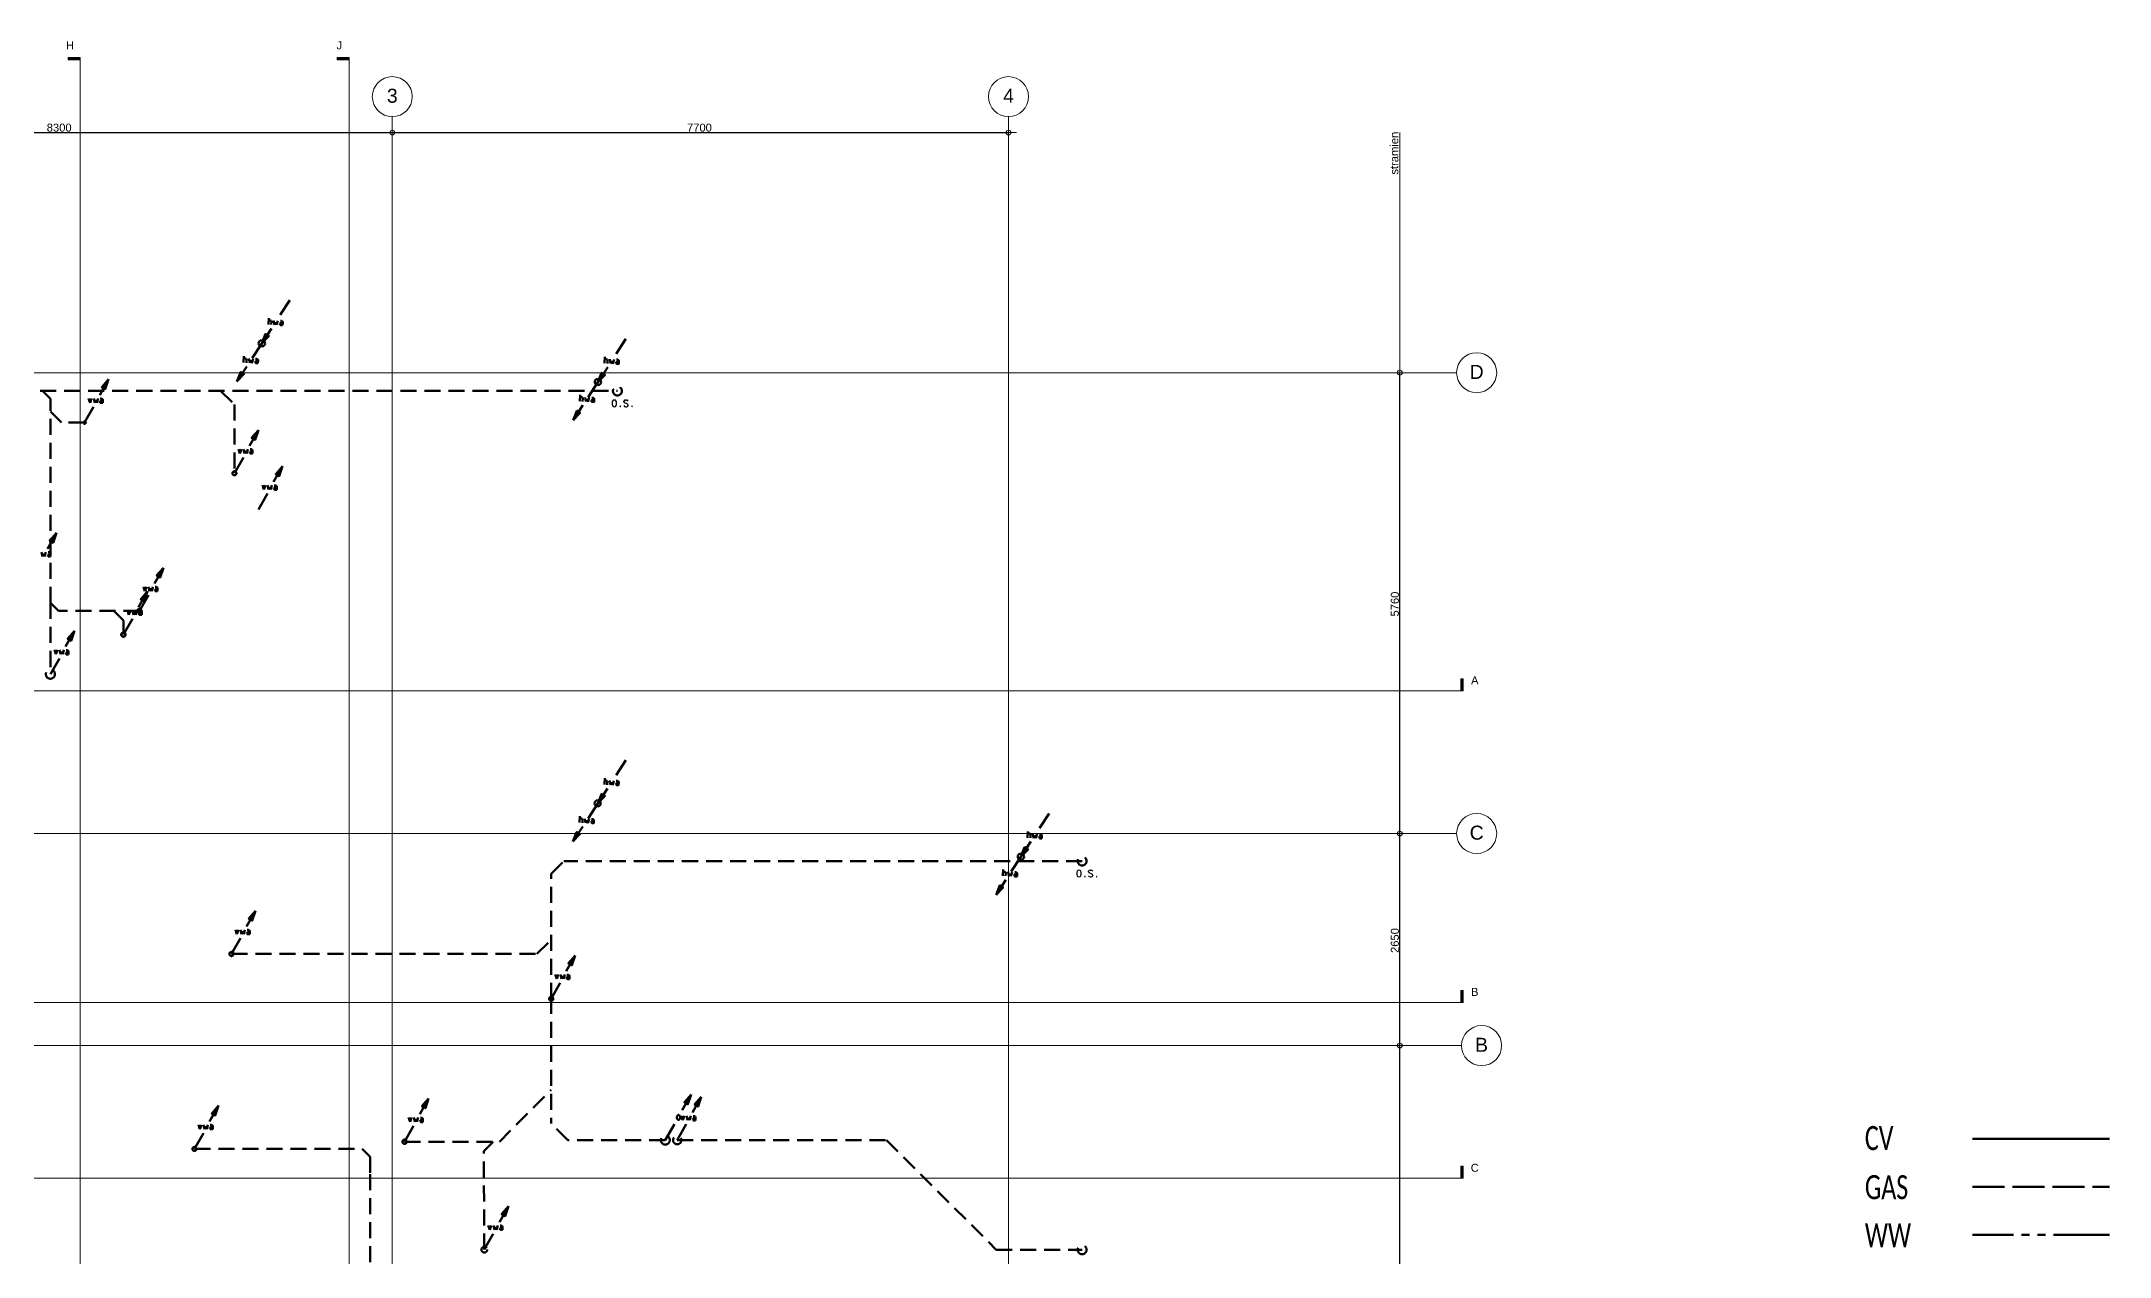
# Model space of a CAD drawing. Header units: metres. Extents: x -4.5 to 35.1, y -3.6 to 25.4.
# Drawn here: x 9.22 to 35.06, y 10.21 to 25.4 of the extents above; entities that cross this region are included whole.
import ezdxf

# ---------------------------------------------------------------- set-up
doc = ezdxf.new("R2010")
doc.units = ezdxf.units.M
doc.header["$PDMODE"] = 65
for name, pattern in [('GETRENNT2_S6', [1.2, 0.7, -0.1, 0.1, -0.1, 0.1, -0.1]), ('STRICHLINIE2_S3', [0.5, 0.4, -0.1]), ('VERDECKT2_S2', [0.27, 0.2, -0.07])]:
    doc.linetypes.add(name, pattern=pattern)
for name, color, linetype, lineweight in [('Algemeen', 7, 'Continuous', 25), ('New_A Stramien', 7, 'Continuous', 13), ('Standard', 7, 'Continuous', 25)]:
    doc.layers.add(name, color=color, linetype=linetype, lineweight=lineweight)
doc.styles.add('ARIAL', font='ARIAL.TTF')
doc.styles.add('Calibri', font='Calibri')
doc.dimstyles.new('_DIMSTYLE_3', dxfattribs={"dimtxt": 0.1, "dimasz": 0.2, "dimexe": 0, "dimexo": 0, "dimgap": 0.05, "dimtad": 2, "dimdec": 0, "dimlfac": 1000, "dimrnd": 1, "dimdsep": 46, "dimtxsty": 'ARIAL', "dimblk1": 'ALL_ML_KREIS', "dimblk2": 'ALL_ML_KREIS', "dimsah": 1, "dimcen": 0, "dimclrd": 9, "dimclre": 9, "dimclrt": 9, "dimadec": 0, "dimazin": 0, "dimtfac": 1, "dimtdec": 0, "dimtix": 1, "dimtmove": 2, "dimatfit": 3, "dimfxl": 0, "dimtzin": 0, "dimlwd": 0, "dimlwe": 13, "dimarcsym": 0})

# ---------------------------------------------------------------- blocks, each defined once
blk = doc.blocks.new('COMPLEXOBJECT_0')
at = {"layer": 'Standard', "color": 252, "linetype": 'Continuous', "lineweight": 13, "insert": (27.15, 21.27), "char_height": 0.175, "width": 0.26487, "attachment_point": 5, "style": 'ARIAL'}
blk.add_mtext('\\W0.99;D', dxfattribs=at)
blk = doc.blocks.new('ALL_ML_KREIS')
at = {"color": 0, "linetype": 'ByBlock', "lineweight": -2}
for p, q in [((-1, 0), (0.5, 0)), ((0, -0.5), (0, 0.5))]:
    blk.add_line(p, q, dxfattribs=at)
blk.add_circle((0, 0), 0.15, dxfattribs=at)
blk = doc.blocks.new('*D6')
at = {"layer": 'DEFPOINTS', "color": 252, "linetype": 'Continuous', "lineweight": 13}
for p in [(5.3, 24.26), (5.3, 24.26), (13.6, 24.26)]:
    blk.add_point(p, dxfattribs=at)
at = {"layer": 'Standard', "color": 9, "linetype": 'Continuous', "lineweight": -2}
for p, q in [((5.3, 24.26), (5.3, 24.26)), ((13.6, 24.26), (13.6, 24.26))]:
    blk.add_line(p, q, dxfattribs=at)
at = {"layer": 'Standard', "color": 252, "linetype": 'Continuous', "lineweight": -2}
blk.add_line((5.3, 24.26), (13.6, 24.26), dxfattribs=at)
at = {"layer": 'Standard', "color": 9, "linetype": 'Continuous', "lineweight": 13, "xscale": 0.2, "yscale": 0.2, "zscale": 0.2, "rotation": 180}
blk.add_blockref('ALL_ML_KREIS', (5.3, 24.26), dxfattribs=at)
at = {"layer": 'Standard', "color": 9, "linetype": 'Continuous', "lineweight": 13, "xscale": 0.2, "yscale": 0.2, "zscale": 0.2}
blk.add_blockref('ALL_ML_KREIS', (13.6, 24.26), dxfattribs=at)
at = {"layer": 'Standard', "color": 9, "linetype": 'Continuous', "lineweight": 13, "insert": (9.438, 24.322), "char_height": 0.1, "width": 0.4, "attachment_point": 5, "style": 'ARIAL'}
blk.add_mtext('\\A1;{8300}', dxfattribs=at)
blk = doc.blocks.new('*D7')
at = {"layer": 'DEFPOINTS', "color": 252, "linetype": 'Continuous', "lineweight": 13}
for p in [(13.6, 24.26), (13.6, 24.26), (21.3, 24.26)]:
    blk.add_point(p, dxfattribs=at)
at = {"layer": 'Standard', "color": 9, "linetype": 'Continuous', "lineweight": -2}
for p, q in [((13.6, 24.26), (13.6, 24.26)), ((21.3, 24.26), (21.3, 24.26))]:
    blk.add_line(p, q, dxfattribs=at)
at = {"layer": 'Standard', "color": 252, "linetype": 'Continuous', "lineweight": -2}
blk.add_line((13.6, 24.26), (21.3, 24.26), dxfattribs=at)
at = {"layer": 'Standard', "color": 9, "linetype": 'Continuous', "lineweight": 13, "xscale": 0.2, "yscale": 0.2, "zscale": 0.2, "rotation": 180}
blk.add_blockref('ALL_ML_KREIS', (13.6, 24.26), dxfattribs=at)
at = {"layer": 'Standard', "color": 9, "linetype": 'Continuous', "lineweight": 13, "xscale": 0.2, "yscale": 0.2, "zscale": 0.2}
blk.add_blockref('ALL_ML_KREIS', (21.3, 24.26), dxfattribs=at)
at = {"layer": 'Standard', "color": 9, "linetype": 'Continuous', "lineweight": 13, "insert": (17.438, 24.322), "char_height": 0.1, "width": 0.4, "attachment_point": 5, "style": 'ARIAL'}
blk.add_mtext('\\A1;{7700}', dxfattribs=at)
blk = doc.blocks.new('*D9')
at = {"layer": 'DEFPOINTS', "color": 252, "linetype": 'Continuous', "lineweight": 13}
for p in [(26.19, 21.26), (26.19, 15.5), (26.19, 15.5)]:
    blk.add_point(p, dxfattribs=at)
at = {"layer": 'Standard', "color": 9, "linetype": 'Continuous', "lineweight": -2}
for p, q in [((26.19, 21.26), (26.19, 21.26)), ((26.19, 15.5), (26.19, 15.5))]:
    blk.add_line(p, q, dxfattribs=at)
at = {"layer": 'Standard', "color": 252, "linetype": 'Continuous', "lineweight": -2}
blk.add_line((26.19, 15.5), (26.19, 21.26), dxfattribs=at)
at = {"layer": 'Standard', "color": 9, "linetype": 'Continuous', "lineweight": 13, "xscale": 0.2, "yscale": 0.2, "zscale": 0.2}
for p, rotation in [((26.19, 21.26), 90), ((26.19, 15.5), -90.00000000000001)]:
    blk.add_blockref('ALL_ML_KREIS', p, dxfattribs=dict(at, rotation=rotation))
at = {"layer": 'Standard', "color": 9, "linetype": 'Continuous', "lineweight": 13, "insert": (26.128, 18.368), "char_height": 0.1, "width": 0.4, "attachment_point": 5, "rotation": 90, "style": 'ARIAL'}
blk.add_mtext('\\A1;{5760}', dxfattribs=at)
blk = doc.blocks.new('NSY101')
at = {"color": 0, "linetype": 'ByBlock', "lineweight": -2}
blk.add_circle((0, 0), 0.05, dxfattribs=at)
blk = doc.blocks.new('*D19')
at = {"layer": 'DEFPOINTS', "color": 252, "linetype": 'Continuous', "lineweight": 13}
for p in [(26.19, 12.85), (26.19, 1), (26.19, 1)]:
    blk.add_point(p, dxfattribs=at)
at = {"layer": 'Standard', "color": 9, "linetype": 'Continuous', "lineweight": -2}
for p, q in [((26.19, 12.85), (26.19, 12.85)), ((26.19, 1), (26.19, 1))]:
    blk.add_line(p, q, dxfattribs=at)
at = {"layer": 'Standard', "color": 252, "linetype": 'Continuous', "lineweight": -2}
blk.add_line((26.19, 1), (26.19, 12.85), dxfattribs=at)
at = {"layer": 'Standard', "color": 9, "linetype": 'Continuous', "lineweight": 13, "xscale": 0.2, "yscale": 0.2, "zscale": 0.2}
for p, rotation in [((26.19, 12.85), 90), ((26.19, 1), -90.00000000000001)]:
    blk.add_blockref('ALL_ML_KREIS', p, dxfattribs=dict(at, rotation=rotation))
at = {"layer": 'Standard', "color": 9, "linetype": 'Continuous', "lineweight": 13, "insert": (26.128, 6.909), "char_height": 0.1, "width": 0.5, "attachment_point": 5, "rotation": 90, "style": 'ARIAL'}
blk.add_mtext('\\A1;{11850}', dxfattribs=at)
blk = doc.blocks.new('*D20')
at = {"layer": 'DEFPOINTS', "color": 252, "linetype": 'Continuous', "lineweight": 13}
for p in [(26.19, 15.5), (26.19, 12.85), (26.19, 12.85)]:
    blk.add_point(p, dxfattribs=at)
at = {"layer": 'Standard', "color": 9, "linetype": 'Continuous', "lineweight": -2}
for p, q in [((26.19, 15.5), (26.19, 15.5)), ((26.19, 12.85), (26.19, 12.85))]:
    blk.add_line(p, q, dxfattribs=at)
at = {"layer": 'Standard', "color": 252, "linetype": 'Continuous', "lineweight": -2}
blk.add_line((26.19, 12.85), (26.19, 15.5), dxfattribs=at)
at = {"layer": 'Standard', "color": 9, "linetype": 'Continuous', "lineweight": 13, "xscale": 0.2, "yscale": 0.2, "zscale": 0.2}
for p, rotation in [((26.19, 15.5), 90), ((26.19, 12.85), -90.00000000000001)]:
    blk.add_blockref('ALL_ML_KREIS', p, dxfattribs=dict(at, rotation=rotation))
at = {"layer": 'Standard', "color": 9, "linetype": 'Continuous', "lineweight": 13, "insert": (26.128, 14.163), "char_height": 0.1, "width": 0.4, "attachment_point": 5, "rotation": 90, "style": 'ARIAL'}
blk.add_mtext('\\A1;{2650}', dxfattribs=at)
blk = doc.blocks.new('*D21')
at = {"layer": 'DEFPOINTS', "color": 252, "linetype": 'Continuous', "lineweight": 13}
for p in [(26.19, 21.26), (26.19, 15.5), (26.19, 15.5)]:
    blk.add_point(p, dxfattribs=at)
at = {"layer": 'Standard', "color": 9, "linetype": 'Continuous', "lineweight": -2}
for p, q in [((26.19, 21.26), (26.19, 21.26)), ((26.19, 15.5), (26.19, 15.5))]:
    blk.add_line(p, q, dxfattribs=at)
at = {"layer": 'Standard', "color": 252, "linetype": 'Continuous', "lineweight": -2}
blk.add_line((26.19, 15.5), (26.19, 21.26), dxfattribs=at)
at = {"layer": 'Standard', "color": 9, "linetype": 'Continuous', "lineweight": 13, "xscale": 0.2, "yscale": 0.2, "zscale": 0.2}
for p, rotation in [((26.19, 21.26), 90), ((26.19, 15.5), -90.00000000000001)]:
    blk.add_blockref('ALL_ML_KREIS', p, dxfattribs=dict(at, rotation=rotation))
at = {"layer": 'Standard', "color": 9, "linetype": 'Continuous', "lineweight": 13, "insert": (26.128, 18.368), "char_height": 0.1, "width": 0.4, "attachment_point": 5, "rotation": 90, "style": 'ARIAL'}
blk.add_mtext('\\A1;{5760}', dxfattribs=at)
blk = doc.blocks.new('COMPLEXOBJECT_3')
at = {"layer": 'Standard', "color": 252, "linetype": 'Continuous', "lineweight": 13, "char_height": 0.175, "width": 0.22374, "attachment_point": 5, "style": 'ARIAL'}
for insert in [(13.6, 24.72), (13.6, -3.04)]:
    blk.add_mtext('\\W0.99;3', dxfattribs=dict(at, insert=insert))
blk = doc.blocks.new('COMPLEXOBJECT_4')
at = {"layer": 'Standard', "color": 252, "linetype": 'Continuous', "lineweight": 13, "char_height": 0.175, "width": 0.22374, "attachment_point": 5, "style": 'ARIAL'}
for insert in [(21.3, 24.72), (21.3, -3.04)]:
    blk.add_mtext('\\W0.99;4', dxfattribs=dict(at, insert=insert))
blk = doc.blocks.new('COMPLEXOBJECT_5')
at = {"layer": 'Standard', "color": 252, "linetype": 'Continuous', "lineweight": 13, "insert": (27.15, 15.51), "char_height": 0.175, "width": 0.26487, "attachment_point": 5, "style": 'ARIAL'}
blk.add_mtext('\\W0.99;C', dxfattribs=at)
blk = doc.blocks.new('COMPLEXOBJECT_6')
at = {"layer": 'Standard', "color": 252, "linetype": 'Continuous', "lineweight": 13, "insert": (27.211, 12.86), "char_height": 0.175, "width": 0.24966, "attachment_point": 5, "style": 'ARIAL'}
blk.add_mtext('\\W0.99;B', dxfattribs=at)

msp = doc.modelspace()

# ---------------------------------------------------------------- hatches: boundary and pattern name
at = {"layer": 'Standard', "linetype": 'Continuous', "lineweight": 13}
for points in [[(9.6986, 25.1991), (9.5486, 25.1991), (9.5486, 25.1691), (9.6986, 25.1691)], [(13.0633, 25.1991), (12.9133, 25.1991), (12.9133, 25.1691), (13.0633, 25.1691)], [(26.9817, 17.284), (26.9817, 17.434), (26.9517, 17.434), (26.9517, 17.284)], [(26.9817, 17.284), (26.9817, 17.434), (26.9517, 17.434), (26.9517, 17.284)], [(26.9817, 13.3895), (26.9817, 13.5395), (26.9517, 13.5395), (26.9517, 13.3895)], [(26.9817, 11.1917), (26.9817, 11.3417), (26.9517, 11.3417), (26.9517, 11.1917)]]:
    msp.add_hatch(color=0, dxfattribs=at).paths.add_polyline_path(points)

# ---------------------------------------------------------------- linework, layer by layer
at = {"layer": 'New_A Stramien', "color": 252, "linetype": 'Continuous', "lineweight": 13}
for p, q in [((13.6, 23.46), (13.6, 24.46)), ((21.3, 23.4554), (21.3, 24.46)), ((13.6, -1.8), (13.6, 23.46)), ((13.6, -1.8), (13.6, 23.46)), ((21.3, -1.7955), (21.3, 23.4554)), ((21.3, -1.7955), (21.3, 23.4554)), ((-2.89, 21.26), (25.9, 21.26)), ((-2.89, 21.26), (25.9, 21.26)), ((-2.89, 21.26), (25.9, 21.26)), ((25.9, 21.26), (26.9, 21.26)), ((25.9, 21.26), (26.9, 21.26)), ((-2.89, 15.5), (25.9, 15.5)), ((-2.89, 15.5), (25.9, 15.5)), ((25.9, 15.5), (26.9, 15.5)), ((-2.8287, 12.85), (25.9613, 12.85)), ((-2.8287, 12.85), (25.9613, 12.85)), ((25.9613, 12.85), (26.9613, 12.85))]:
    msp.add_line(p, q, dxfattribs=at)
for centre, start, end in [((13.6, 24.71), 90, 270), ((13.6, 24.71), 270, 90), ((21.3, 24.71), 90, 270), ((21.3, 24.71), 270, 90), ((27.15, 21.26), 0, 180), ((27.15, 21.26), 0, 180), ((27.15, 21.26), 180, 0), ((27.15, 21.26), 180, 0), ((27.15, 15.5), 0, 180), ((27.15, 15.5), 180, 0), ((27.2113, 12.85), 0, 180), ((27.2113, 12.85), 180, 0)]:
    msp.add_arc(centre, 0.25, start, end, dxfattribs=at)
at = {"layer": 'Standard', "color": 252, "linetype": 'Continuous', "lineweight": 13}
for p, q in [((9.5486, 25.1991), (9.6986, 25.1991)), ((9.5486, 25.1691), (9.5486, 25.1991)), ((9.6986, 25.1691), (9.5486, 25.1691)), ((9.6986, 25.1991), (9.6986, 25.1691)), ((9.6986, 25.1991), (9.6986, 24.6891)), ((12.9133, 25.1991), (13.0633, 25.1991)), ((12.9133, 25.1691), (12.9133, 25.1991)), ((13.0633, 25.1691), (12.9133, 25.1691)), ((13.0633, 25.1991), (13.0633, 25.1691)), ((13.0633, 25.1991), (13.0633, 24.6891)), ((9.6986, -3.2638), (9.6986, 25.0491)), ((9.6986, -3.2638), (9.6986, 25.0491)), ((13.0633, -3.2638), (13.0633, 25.0491)), ((13.0633, -3.2638), (13.0633, 25.0491)), ((26.19, 21.26), (26.19, 24.26)), ((26.19, 21.26), (26.19, 24.26)), ((26.9517, 17.434), (26.9817, 17.434)), ((26.9517, 17.284), (26.9517, 17.434)), ((26.9517, 17.434), (26.9817, 17.434)), ((26.9517, 17.284), (26.9517, 17.434)), ((26.9817, 17.434), (26.9817, 17.284)), ((26.9817, 17.434), (26.9817, 17.284)), ((-4.1221, 17.284), (26.8317, 17.284)), ((-4.1221, 17.284), (26.8317, 17.284)), ((-4.1221, 17.284), (26.8317, 17.284)), ((26.9817, 17.284), (26.4717, 17.284)), ((26.9817, 17.284), (26.4717, 17.284)), ((26.9817, 17.284), (26.9517, 17.284)), ((26.9817, 17.284), (26.9517, 17.284)), ((26.9517, 13.5395), (26.9817, 13.5395)), ((26.9517, 13.3895), (26.9517, 13.5395)), ((26.9817, 13.5395), (26.9817, 13.3895)), ((-4.1221, 13.3895), (26.8317, 13.3895)), ((-4.1221, 13.3895), (26.8317, 13.3895)), ((26.9817, 13.3895), (26.4717, 13.3895)), ((26.9817, 13.3895), (26.9517, 13.3895)), ((-4.1221, 11.1917), (26.8317, 11.1917)), ((-4.1221, 11.1917), (26.8317, 11.1917)), ((26.9817, 11.1917), (26.4717, 11.1917)), ((26.9517, 11.3417), (26.9817, 11.3417)), ((26.9517, 11.1917), (26.9517, 11.3417)), ((26.9817, 11.1917), (26.9517, 11.1917)), ((26.9817, 11.3417), (26.9817, 11.1917))]:
    msp.add_line(p, q, dxfattribs=at)
at = {"layer": 'Standard', "color": 4, "linetype": 'Continuous', "lineweight": 50}
for p, q in [((12.1995, 21.981), (12.3199, 22.1667)), ((11.9689, 21.6259), (12.0913, 21.8136)), ((12.0525, 21.8626), (12.0566, 21.9422)), ((12.0546, 21.9156), (12.075, 21.9136)), ((12.0852, 21.9095), (12.075, 21.9136)), ((12.0893, 21.8973), (12.0852, 21.9095)), ((12.0893, 21.8973), (12.0872, 21.8606)), ((12.1178, 21.9116), (12.128, 21.8585)), ((12.128, 21.8585), (12.1423, 21.8932)), ((12.1423, 21.8932), (12.1546, 21.8565)), ((12.1546, 21.8565), (12.1709, 21.9095)), ((12.1995, 21.8769), (12.1954, 21.8687)), ((12.1954, 21.8687), (12.1995, 21.8585)), ((12.2097, 21.881), (12.1995, 21.8769)), ((12.1995, 21.8585), (12.2076, 21.8544)), ((12.2015, 21.9075), (12.2178, 21.9075)), ((12.2301, 21.8524), (12.2076, 21.8544)), ((12.2097, 21.881), (12.2321, 21.8789)), ((12.228, 21.9014), (12.2178, 21.9075)), ((12.2321, 21.8912), (12.228, 21.9014)), ((12.2321, 21.8912), (12.2301, 21.8524)), ((11.7429, 21.387), (11.747, 21.4666)), ((11.8484, 21.4401), (11.9689, 21.6259)), ((11.9321, 21.6422), (11.9301, 21.6259)), ((11.9301, 21.6259), (11.9321, 21.6116)), ((11.9403, 21.6544), (11.9321, 21.6422)), ((11.9321, 21.6116), (11.9403, 21.5993)), ((11.9545, 21.6626), (11.9403, 21.6544)), ((11.9403, 21.5993), (11.9545, 21.5912)), ((11.9689, 21.6667), (11.9545, 21.6626)), ((11.9545, 21.5912), (11.9689, 21.5871)), ((11.9852, 21.6626), (11.9689, 21.6667)), ((11.9689, 21.5871), (11.9852, 21.5912)), ((11.9974, 21.6544), (11.9852, 21.6626)), ((11.9852, 21.5912), (11.9974, 21.5993)), ((12.0056, 21.6422), (11.9974, 21.6544)), ((11.9974, 21.5993), (12.0056, 21.6116)), ((12.0097, 21.6259), (12.0056, 21.6422)), ((12.0056, 21.6116), (12.0097, 21.6259)), ((16.2528, 21.3782), (16.2568, 21.4578)), ((16.3997, 21.4966), (16.5201, 21.6823)), ((11.6593, 21.1503), (11.7817, 21.338)), ((11.745, 21.4401), (11.7654, 21.438)), ((11.7756, 21.4339), (11.7654, 21.438)), ((11.7797, 21.4217), (11.7756, 21.4339)), ((11.7797, 21.4217), (11.7776, 21.385)), ((11.8082, 21.436), (11.8185, 21.3829)), ((11.8185, 21.3829), (11.8327, 21.4176)), ((11.8327, 21.4176), (11.845, 21.3809)), ((11.845, 21.3809), (11.8613, 21.4339)), ((11.8899, 21.4013), (11.8858, 21.3931)), ((11.8858, 21.3931), (11.8899, 21.3829)), ((11.9001, 21.4054), (11.8899, 21.4013)), ((11.8899, 21.3829), (11.898, 21.3789)), ((11.8919, 21.4319), (11.9082, 21.4319)), ((11.9205, 21.3768), (11.898, 21.3789)), ((11.9001, 21.4054), (11.9225, 21.4034)), ((11.9185, 21.4258), (11.9082, 21.4319)), ((11.9225, 21.4156), (11.9185, 21.4258)), ((11.9225, 21.4156), (11.9205, 21.3768)), ((16.1691, 21.1414), (16.2915, 21.3292)), ((16.2548, 21.4312), (16.2752, 21.4292)), ((16.2854, 21.4251), (16.2752, 21.4292)), ((16.2895, 21.4129), (16.2854, 21.4251)), ((16.2895, 21.4129), (16.2874, 21.3762)), ((16.3181, 21.4272), (16.3283, 21.3741)), ((16.3283, 21.3741), (16.3426, 21.4088)), ((16.3426, 21.4088), (16.3548, 21.3721)), ((16.3548, 21.3721), (16.3711, 21.4251)), ((16.3997, 21.3925), (16.3956, 21.3843)), ((16.3956, 21.3843), (16.3997, 21.3741)), ((16.4099, 21.3966), (16.3997, 21.3925)), ((16.3997, 21.3741), (16.4079, 21.37)), ((16.4017, 21.4231), (16.4181, 21.4231)), ((16.4303, 21.368), (16.4079, 21.37)), ((16.4099, 21.3966), (16.4324, 21.3945)), ((16.4283, 21.417), (16.4181, 21.4231)), ((16.4324, 21.4068), (16.4283, 21.417)), ((16.4324, 21.4068), (16.4303, 21.368)), ((15.9432, 20.9026), (15.9472, 20.9822)), ((15.9452, 20.9557), (15.9656, 20.9536)), ((15.9758, 20.9495), (15.9656, 20.9536)), ((15.9799, 20.9373), (15.9758, 20.9495)), ((15.9799, 20.9373), (15.9779, 20.9006)), ((16.0085, 20.9516), (16.0187, 20.8985)), ((16.0452, 20.8965), (16.0615, 20.9495)), ((16.0487, 20.9557), (16.1691, 21.1414)), ((16.0922, 20.9475), (16.1085, 20.9475)), ((16.1187, 20.9414), (16.1085, 20.9475)), ((16.1228, 20.9312), (16.1187, 20.9414)), ((16.1323, 21.1578), (16.1303, 21.1414)), ((16.1303, 21.1414), (16.1323, 21.1272)), ((16.1405, 21.17), (16.1323, 21.1578)), ((16.1323, 21.1272), (16.1405, 21.1149)), ((16.1548, 21.1782), (16.1405, 21.17)), ((16.1405, 21.1149), (16.1548, 21.1068)), ((16.1691, 21.1823), (16.1548, 21.1782)), ((16.1548, 21.1068), (16.1691, 21.1027)), ((16.1854, 21.1782), (16.1691, 21.1823)), ((16.1691, 21.1027), (16.1854, 21.1068)), ((16.1976, 21.17), (16.1854, 21.1782)), ((16.1854, 21.1068), (16.1976, 21.1149)), ((16.2058, 21.1578), (16.1976, 21.17)), ((16.1976, 21.1149), (16.2058, 21.1272)), ((16.2099, 21.1414), (16.2058, 21.1578)), ((16.2058, 21.1272), (16.2099, 21.1414)), ((15.8595, 20.6659), (15.9819, 20.8536)), ((16.0187, 20.8985), (16.033, 20.9332)), ((16.033, 20.9332), (16.0452, 20.8965)), ((16.0901, 20.9169), (16.086, 20.9087)), ((16.086, 20.9087), (16.0901, 20.8985)), ((16.1003, 20.921), (16.0901, 20.9169)), ((16.0901, 20.8985), (16.0983, 20.8945)), ((16.1207, 20.8924), (16.0983, 20.8945)), ((16.1003, 20.921), (16.1228, 20.9189)), ((16.1228, 20.9312), (16.1207, 20.8924)), ((16.3973, 16.2308), (16.5177, 16.4166)), ((16.1667, 15.8757), (16.2892, 16.0635)), ((16.2504, 16.1125), (16.2545, 16.1921)), ((16.2524, 16.1655), (16.2728, 16.1635)), ((16.2831, 16.1594), (16.2728, 16.1635)), ((16.2871, 16.1472), (16.2831, 16.1594)), ((16.2871, 16.1472), (16.2851, 16.1104)), ((16.3157, 16.1615), (16.3259, 16.1084)), ((16.3259, 16.1084), (16.3402, 16.1431)), ((16.3402, 16.1431), (16.3524, 16.1063)), ((16.3524, 16.1063), (16.3688, 16.1594)), ((16.3973, 16.1268), (16.3932, 16.1186)), ((16.3932, 16.1186), (16.3973, 16.1084)), ((16.4075, 16.1308), (16.3973, 16.1268)), ((16.3973, 16.1084), (16.4055, 16.1043)), ((16.3994, 16.1574), (16.4157, 16.1574)), ((16.4279, 16.1023), (16.4055, 16.1043)), ((16.4075, 16.1308), (16.43, 16.1288)), ((16.4259, 16.1513), (16.4157, 16.1574)), ((16.43, 16.1411), (16.4259, 16.1513)), ((16.43, 16.1411), (16.4279, 16.1023)), ((16.0463, 15.69), (16.1667, 15.8757)), ((16.13, 15.8921), (16.1279, 15.8757)), ((16.1279, 15.8757), (16.13, 15.8614)), ((16.1381, 15.9043), (16.13, 15.8921)), ((16.13, 15.8614), (16.1381, 15.8492)), ((16.1524, 15.9125), (16.1381, 15.9043)), ((16.1381, 15.8492), (16.1524, 15.841)), ((16.1667, 15.9166), (16.1524, 15.9125)), ((16.1524, 15.841), (16.1667, 15.837)), ((16.183, 15.9125), (16.1667, 15.9166)), ((16.1667, 15.837), (16.183, 15.841)), ((16.1953, 15.9043), (16.183, 15.9125)), ((16.183, 15.841), (16.1953, 15.8492)), ((16.2035, 15.8921), (16.1953, 15.9043)), ((16.1953, 15.8492), (16.2035, 15.8614)), ((16.2075, 15.8757), (16.2035, 15.8921)), ((16.2035, 15.8614), (16.2075, 15.8757)), ((15.8571, 15.4001), (15.9796, 15.5879)), ((15.9408, 15.6369), (15.9449, 15.7165)), ((15.9428, 15.69), (15.9633, 15.6879)), ((15.9734, 15.6838), (15.9633, 15.6879)), ((15.9775, 15.6716), (15.9734, 15.6838)), ((15.9775, 15.6716), (15.9755, 15.6348)), ((16.0061, 15.6859), (16.0163, 15.6328)), ((16.0163, 15.6328), (16.0306, 15.6675)), ((16.0306, 15.6675), (16.0428, 15.6308)), ((16.0428, 15.6308), (16.0592, 15.6838)), ((16.0877, 15.6512), (16.0836, 15.643)), ((16.0836, 15.643), (16.0877, 15.6328)), ((16.0979, 15.6552), (16.0877, 15.6512)), ((16.0877, 15.6328), (16.0959, 15.6287)), ((16.0898, 15.6818), (16.1061, 15.6818)), ((16.1183, 15.6267), (16.0959, 15.6287)), ((16.0979, 15.6552), (16.1204, 15.6532)), ((16.1163, 15.6757), (16.1061, 15.6818)), ((16.1204, 15.6655), (16.1163, 15.6757)), ((16.1204, 15.6655), (16.1183, 15.6267)), ((21.5388, 15.4477), (21.5428, 15.5273)), ((21.6857, 15.5661), (21.8061, 15.7518)), ((21.4551, 15.2518), (21.4408, 15.2477)), ((21.4551, 15.2109), (21.5775, 15.3987)), ((21.4714, 15.2477), (21.4551, 15.2518)), ((21.5408, 15.5007), (21.5612, 15.4987)), ((21.5714, 15.4946), (21.5612, 15.4987)), ((21.5755, 15.4824), (21.5714, 15.4946)), ((21.5755, 15.4824), (21.5734, 15.4457)), ((21.6041, 15.4967), (21.6143, 15.4436)), ((21.6143, 15.4436), (21.6286, 15.4783)), ((21.6286, 15.4783), (21.6408, 15.4416)), ((21.6408, 15.4416), (21.6571, 15.4946)), ((21.6857, 15.462), (21.6816, 15.4538)), ((21.6816, 15.4538), (21.6857, 15.4436)), ((21.6959, 15.4661), (21.6857, 15.462)), ((21.6857, 15.4436), (21.6939, 15.4395)), ((21.6877, 15.4926), (21.7041, 15.4926)), ((21.7163, 15.4375), (21.6939, 15.4395)), ((21.6959, 15.4661), (21.7184, 15.464)), ((21.7143, 15.4865), (21.7041, 15.4926)), ((21.7184, 15.4763), (21.7143, 15.4865)), ((21.7184, 15.4763), (21.7163, 15.4375)), ((21.2292, 14.9721), (21.2332, 15.0517)), ((21.2312, 15.0252), (21.2516, 15.0231)), ((21.2618, 15.019), (21.2516, 15.0231)), ((21.2659, 15.0068), (21.2618, 15.019)), ((21.2659, 15.0068), (21.2639, 14.9701)), ((21.2945, 15.0211), (21.3047, 14.968)), ((21.3047, 14.968), (21.319, 15.0027)), ((21.319, 15.0027), (21.3312, 14.966)), ((21.3312, 14.966), (21.3475, 15.019)), ((21.3347, 15.0252), (21.4551, 15.2109)), ((21.3863, 14.9905), (21.3761, 14.9864)), ((21.3782, 15.017), (21.3945, 15.017)), ((21.3863, 14.9905), (21.4088, 14.9884)), ((21.4047, 15.0109), (21.3945, 15.017)), ((21.4088, 15.0007), (21.4047, 15.0109)), ((21.4088, 15.0007), (21.4067, 14.9619)), ((21.4183, 15.2273), (21.4163, 15.2109)), ((21.4163, 15.2109), (21.4183, 15.1967)), ((21.4265, 15.2395), (21.4183, 15.2273)), ((21.4183, 15.1967), (21.4265, 15.1844)), ((21.4408, 15.2477), (21.4265, 15.2395)), ((21.4265, 15.1844), (21.4408, 15.1763)), ((21.4408, 15.1763), (21.4551, 15.1722)), ((21.4551, 15.1722), (21.4714, 15.1763)), ((21.4836, 15.2395), (21.4714, 15.2477)), ((21.4714, 15.1763), (21.4836, 15.1844)), ((21.4918, 15.2273), (21.4836, 15.2395)), ((21.4836, 15.1844), (21.4918, 15.1967)), ((21.4959, 15.2109), (21.4918, 15.2273)), ((21.4918, 15.1967), (21.4959, 15.2109)), ((21.1455, 14.7354), (21.2679, 14.9231)), ((21.3761, 14.9864), (21.372, 14.9782)), ((21.372, 14.9782), (21.3761, 14.968)), ((21.3761, 14.968), (21.3843, 14.964)), ((21.4067, 14.9619), (21.3843, 14.964))]:
    msp.add_line(p, q, dxfattribs=at)
at = {"layer": 'Standard', "color": 32, "linetype": 'VERDECKT2_S2', "lineweight": 50}
for p, q in [((-0.6981, 21.0318), (16.4136, 21.0318)), ((9.3279, 20.9318), (9.2278, 21.0318)), ((11.4545, 21.0318), (11.6273, 20.8625)), ((9.3279, 18.3816), (9.3279, 20.9318)), ((9.468, 20.636), (9.3279, 20.7761)), ((11.6273, 20.8625), (11.6273, 20.0021)), ((9.755, 20.636), (9.468, 20.636)), ((9.3279, 18.3816), (9.3279, 17.4919)), ((9.4279, 18.2817), (9.3279, 18.3816)), ((10.4403, 18.2817), (9.4279, 18.2817)), ((10.2405, 18.161), (10.1224, 18.2817)), ((10.2405, 17.986), (10.2405, 18.161)), ((10.4403, 18.2817), (10.4674, 18.2817)), ((15.5859, 14.9978), (15.7445, 15.1564)), ((15.5859, 13.4358), (15.5859, 14.9978)), ((22.2202, 15.1564), (15.7445, 15.1564)), ((11.5904, 13.9948), (15.4064, 13.9948)), ((11.6165, 13.9948), (11.5904, 13.9948)), ((15.4064, 13.9948), (15.5859, 14.1744)), ((15.5859, 13.448), (15.5859, 11.876)), ((15.612, 13.4358), (15.5859, 13.4358)), ((14.9378, 11.6488), (15.5859, 12.297)), ((13.7538, 11.6488), (14.9378, 11.6488)), ((14.8622, 11.6488), (14.7439, 11.5305)), ((15.7932, 11.6687), (15.5859, 11.876)), ((17.0112, 11.6687), (15.7932, 11.6687)), ((17.1612, 11.6687), (19.7763, 11.6687)), ((19.7763, 11.6687), (21.1472, 10.2978)), ((11.1278, 11.5583), (13.2238, 11.5583)), ((13.2238, 11.5583), (13.3238, 11.4583)), ((13.3238, 11.4583), (13.3238, 11.2416)), ((14.75, 10.3), (14.7439, 11.5305)), ((13.3238, 11.2416), (13.3238, 6.4579)), ((21.1472, 10.2978), (22.2202, 10.2978))]:
    msp.add_line(p, q, dxfattribs=at)
at = {"layer": 'Standard', "color": 32, "linetype": 'Continuous', "lineweight": 50}
for p, q in [((9.8048, 20.9388), (9.8235, 20.8846)), ((9.8235, 20.8846), (9.8423, 20.9388)), ((9.8693, 20.9388), (9.8818, 20.8846)), ((9.909, 20.8846), (9.9235, 20.9388)), ((10.0555, 21.1774), (9.9438, 20.981)), ((9.9519, 20.936), (9.9686, 20.936)), ((9.979, 20.9297), (9.9686, 20.936)), ((9.755, 20.636), (9.8675, 20.8339)), ((9.8818, 20.8846), (9.8965, 20.9201)), ((9.8965, 20.9201), (9.909, 20.8846)), ((9.9519, 20.9047), (9.9478, 20.8943)), ((9.9478, 20.8943), (9.9519, 20.8839)), ((9.9624, 20.9089), (9.9519, 20.9047)), ((9.9519, 20.8839), (9.9624, 20.8818)), ((9.9624, 20.9089), (9.9832, 20.9089)), ((9.9832, 20.8818), (9.9624, 20.8818)), ((9.9832, 20.9193), (9.979, 20.9297)), ((9.9832, 20.9193), (9.9832, 20.8818)), ((11.9278, 20.5434), (11.8161, 20.3471)), ((11.6273, 20.0021), (11.7398, 20.2)), ((11.677, 20.3049), (11.6958, 20.2507)), ((11.6958, 20.2507), (11.7146, 20.3049)), ((11.7416, 20.3049), (11.7541, 20.2507)), ((11.7541, 20.2507), (11.7687, 20.2861)), ((11.7687, 20.2861), (11.7812, 20.2507)), ((11.7812, 20.2507), (11.7958, 20.3049)), ((11.8242, 20.2708), (11.8201, 20.2604)), ((11.8201, 20.2604), (11.8242, 20.25)), ((11.8242, 20.302), (11.8409, 20.302)), ((11.8346, 20.275), (11.8242, 20.2708)), ((11.8242, 20.25), (11.8346, 20.2479)), ((11.8346, 20.275), (11.8555, 20.275)), ((11.8555, 20.2479), (11.8346, 20.2479)), ((11.8513, 20.2958), (11.8409, 20.302)), ((11.8555, 20.2854), (11.8513, 20.2958)), ((11.8555, 20.2854), (11.8555, 20.2479)), ((12.2285, 20.0916), (12.1168, 19.8953)), ((11.928, 19.5503), (12.0405, 19.7482)), ((11.9778, 19.8531), (11.9965, 19.7989)), ((11.9965, 19.7989), (12.0153, 19.8531)), ((12.0424, 19.8531), (12.0549, 19.7989)), ((12.0549, 19.7989), (12.0695, 19.8343)), ((12.0695, 19.8343), (12.082, 19.7989)), ((12.082, 19.7989), (12.0965, 19.8531)), ((12.125, 19.819), (12.1208, 19.8086)), ((12.1208, 19.8086), (12.125, 19.7982)), ((12.125, 19.8502), (12.1416, 19.8502)), ((12.1354, 19.8232), (12.125, 19.819)), ((12.125, 19.7982), (12.1354, 19.7961)), ((12.1354, 19.8232), (12.1562, 19.8232)), ((12.1562, 19.7961), (12.1354, 19.7961)), ((12.152, 19.844), (12.1416, 19.8502)), ((12.1562, 19.8336), (12.152, 19.844)), ((12.1562, 19.8336), (12.1562, 19.7961)), ((9.4024, 19.2569), (9.2907, 19.0605)), ((9.2162, 19.0183), (9.2287, 18.9641)), ((9.2287, 18.9641), (9.2433, 18.9996)), ((9.2433, 18.9996), (9.2558, 18.9641)), ((9.2558, 18.9641), (9.2704, 19.0183)), ((9.2988, 18.9842), (9.2946, 18.9738)), ((9.2946, 18.9738), (9.2988, 18.9634)), ((9.2988, 19.0155), (9.3155, 19.0155)), ((9.3092, 18.9884), (9.2988, 18.9842)), ((9.2988, 18.9634), (9.3092, 18.9613)), ((9.3092, 18.9884), (9.3301, 18.9884)), ((9.3301, 18.9613), (9.3092, 18.9613)), ((9.3259, 19.0092), (9.3155, 19.0155)), ((9.3301, 18.9988), (9.3259, 19.0092)), ((9.3301, 18.9988), (9.3301, 18.9613)), ((10.7408, 18.823), (10.6291, 18.6267)), ((10.541, 18.5274), (10.4294, 18.331)), ((10.4403, 18.2817), (10.5528, 18.4796)), ((10.49, 18.5845), (10.5088, 18.5303)), ((10.5088, 18.5303), (10.5275, 18.5845)), ((10.5546, 18.5845), (10.5671, 18.5303)), ((10.5671, 18.5303), (10.5817, 18.5657)), ((10.5817, 18.5657), (10.5942, 18.5303)), ((10.5942, 18.5303), (10.6088, 18.5845)), ((10.6372, 18.5504), (10.633, 18.54)), ((10.633, 18.54), (10.6372, 18.5296)), ((10.6372, 18.5816), (10.6539, 18.5816)), ((10.6476, 18.5546), (10.6372, 18.5504)), ((10.6372, 18.5296), (10.6476, 18.5275)), ((10.6476, 18.5546), (10.6685, 18.5546)), ((10.6685, 18.5275), (10.6476, 18.5275)), ((10.6643, 18.5754), (10.6539, 18.5816)), ((10.6685, 18.565), (10.6643, 18.5754)), ((10.6685, 18.565), (10.6685, 18.5275)), ((10.2405, 17.986), (10.3531, 18.1839)), ((10.2903, 18.2888), (10.309, 18.2346)), ((10.309, 18.2346), (10.3278, 18.2888)), ((10.3549, 18.2888), (10.3674, 18.2346)), ((10.3674, 18.2346), (10.382, 18.2701)), ((10.382, 18.2701), (10.3945, 18.2346)), ((10.3945, 18.2346), (10.409, 18.2888)), ((10.4375, 18.2547), (10.4333, 18.2443)), ((10.4333, 18.2443), (10.4375, 18.2339)), ((10.4375, 18.286), (10.4541, 18.286)), ((10.4479, 18.2589), (10.4375, 18.2547)), ((10.4375, 18.2339), (10.4479, 18.2318)), ((10.4479, 18.2589), (10.4687, 18.2589)), ((10.4687, 18.2318), (10.4479, 18.2318)), ((10.4646, 18.2797), (10.4541, 18.286)), ((10.4687, 18.2693), (10.4646, 18.2797)), ((10.4687, 18.2693), (10.4687, 18.2318)), ((9.6284, 18.0333), (9.5167, 17.8369)), ((9.3279, 17.4919), (9.4404, 17.6898)), ((9.3776, 17.7947), (9.3964, 17.7405)), ((9.3964, 17.7405), (9.4151, 17.7947)), ((9.4422, 17.7947), (9.4547, 17.7405)), ((9.4547, 17.7405), (9.4693, 17.7759)), ((9.4693, 17.7759), (9.4818, 17.7405)), ((9.4818, 17.7405), (9.4964, 17.7947)), ((9.5248, 17.7606), (9.5206, 17.7502)), ((9.5206, 17.7502), (9.5248, 17.7398)), ((9.5248, 17.7919), (9.5415, 17.7919)), ((9.5352, 17.7648), (9.5248, 17.7606)), ((9.5248, 17.7398), (9.5352, 17.7377)), ((9.5352, 17.7648), (9.5561, 17.7648)), ((9.5561, 17.7377), (9.5352, 17.7377)), ((9.5519, 17.7856), (9.5415, 17.7919)), ((9.5561, 17.7752), (9.5519, 17.7856)), ((9.5561, 17.7752), (9.5561, 17.7377)), ((11.8909, 14.5362), (11.7792, 14.3399)), ((11.6401, 14.2976), (11.6589, 14.2435)), ((11.6589, 14.2435), (11.6777, 14.2976)), ((11.7047, 14.2976), (11.7172, 14.2435)), ((11.7172, 14.2435), (11.7318, 14.2789)), ((11.7318, 14.2789), (11.7443, 14.2435)), ((11.7443, 14.2435), (11.7589, 14.2976)), ((11.7873, 14.2635), (11.7831, 14.2531)), ((11.7831, 14.2531), (11.7873, 14.2427)), ((11.7873, 14.2948), (11.804, 14.2948)), ((11.7977, 14.2677), (11.7873, 14.2635)), ((11.7873, 14.2427), (11.7977, 14.2406)), ((11.7977, 14.2677), (11.8186, 14.2677)), ((11.8186, 14.2406), (11.7977, 14.2406)), ((11.8144, 14.2885), (11.804, 14.2948)), ((11.8186, 14.2781), (11.8144, 14.2885)), ((11.8186, 14.2781), (11.8186, 14.2406)), ((11.5904, 13.9948), (11.7029, 14.1928)), ((15.8864, 13.9772), (15.7748, 13.7809)), ((15.6357, 13.7387), (15.6544, 13.6845)), ((15.6544, 13.6845), (15.6732, 13.7387)), ((15.7003, 13.7387), (15.7128, 13.6845)), ((15.7128, 13.6845), (15.7274, 13.7199)), ((15.7274, 13.7199), (15.7399, 13.6845)), ((15.7399, 13.6845), (15.7544, 13.7387)), ((15.7829, 13.7046), (15.7787, 13.6942)), ((15.7829, 13.7358), (15.7995, 13.7358)), ((15.7933, 13.7087), (15.7829, 13.7046)), ((15.7933, 13.7087), (15.8141, 13.7087)), ((15.81, 13.7296), (15.7995, 13.7358)), ((15.8141, 13.7192), (15.81, 13.7296)), ((15.8141, 13.7192), (15.8141, 13.6817)), ((15.5859, 13.4358), (15.6985, 13.6338)), ((15.7787, 13.6942), (15.7829, 13.6837)), ((15.7829, 13.6837), (15.7933, 13.6817)), ((15.8141, 13.6817), (15.7933, 13.6817)), ((14.0543, 12.1902), (13.9426, 11.9939)), ((17.3353, 12.2392), (17.2237, 12.0429)), ((17.4618, 12.2101), (17.3501, 12.0137)), ((11.4283, 12.0997), (11.3166, 11.9033)), ((13.8035, 11.9517), (13.8223, 11.8975)), ((13.8223, 11.8975), (13.841, 11.9517)), ((13.8681, 11.9517), (13.8806, 11.8975)), ((13.8806, 11.8975), (13.8952, 11.9329)), ((13.8952, 11.9329), (13.9077, 11.8975)), ((13.9077, 11.8975), (13.9223, 11.9517)), ((13.9507, 11.9176), (13.9465, 11.9072)), ((13.9465, 11.9072), (13.9507, 11.8967)), ((13.9507, 11.9488), (13.9674, 11.9488)), ((13.9611, 11.9217), (13.9507, 11.9176)), ((13.9507, 11.8967), (13.9611, 11.8947)), ((13.9611, 11.9217), (13.982, 11.9217)), ((13.982, 11.8947), (13.9611, 11.8947)), ((13.9778, 11.9426), (13.9674, 11.9488)), ((13.982, 11.9321), (13.9778, 11.9426)), ((13.982, 11.9321), (13.982, 11.8947)), ((17.211, 11.9715), (17.2298, 11.9173)), ((17.2298, 11.9173), (17.2485, 11.9715)), ((17.2756, 11.9715), (17.2881, 11.9173)), ((17.2881, 11.9173), (17.3027, 11.9527)), ((17.3027, 11.9527), (17.3152, 11.9173)), ((17.3152, 11.9173), (17.3298, 11.9715)), ((17.3582, 11.9374), (17.354, 11.927)), ((17.354, 11.927), (17.3582, 11.9166)), ((17.3582, 11.9687), (17.3749, 11.9687)), ((17.3686, 11.9416), (17.3582, 11.9374)), ((17.3582, 11.9166), (17.3686, 11.9145)), ((17.3686, 11.9416), (17.3894, 11.9416)), ((17.3894, 11.9145), (17.3686, 11.9145)), ((17.3853, 11.9624), (17.3749, 11.9687)), ((17.3894, 11.952), (17.3853, 11.9624)), ((17.3894, 11.952), (17.3894, 11.9145)), ((11.1278, 11.5583), (11.2403, 11.7562)), ((11.1776, 11.8611), (11.1963, 11.8069)), ((11.1963, 11.8069), (11.2151, 11.8611)), ((11.2421, 11.8611), (11.2546, 11.8069)), ((11.2546, 11.8069), (11.2693, 11.8423)), ((11.2693, 11.8423), (11.2818, 11.8069)), ((11.2818, 11.8069), (11.2963, 11.8611)), ((11.3248, 11.827), (11.3206, 11.8166)), ((11.3206, 11.8166), (11.3248, 11.8062)), ((11.3248, 11.8583), (11.3414, 11.8583)), ((11.3352, 11.8312), (11.3248, 11.827)), ((11.3248, 11.8062), (11.3352, 11.8041)), ((11.3352, 11.8312), (11.356, 11.8312)), ((11.356, 11.8041), (11.3352, 11.8041)), ((11.3518, 11.852), (11.3414, 11.8583)), ((11.356, 11.8416), (11.3518, 11.852)), ((11.356, 11.8416), (11.356, 11.8041)), ((13.7538, 11.6488), (13.8663, 11.8468)), ((17.1247, 11.8661), (17.0112, 11.6687)), ((17.1612, 11.6687), (17.2738, 11.8666)), ((14.7997, 10.6028), (14.8185, 10.5487)), ((14.8185, 10.5487), (14.8373, 10.6028)), ((14.8643, 10.6028), (14.8768, 10.5487)), ((14.904, 10.5487), (14.9185, 10.6028)), ((15.0505, 10.8414), (14.9388, 10.6451)), ((14.9469, 10.6), (14.9636, 10.6)), ((14.974, 10.5937), (14.9636, 10.6)), ((14.75, 10.3), (14.8625, 10.498)), ((14.8768, 10.5487), (14.8915, 10.5841)), ((14.8915, 10.5841), (14.904, 10.5487)), ((14.9469, 10.5687), (14.9428, 10.5583)), ((14.9428, 10.5583), (14.9469, 10.5479)), ((14.9574, 10.5729), (14.9469, 10.5687)), ((14.9469, 10.5479), (14.9574, 10.5458)), ((14.9574, 10.5729), (14.9782, 10.5729)), ((14.9782, 10.5458), (14.9574, 10.5458)), ((14.9782, 10.5833), (14.974, 10.5937)), ((14.9782, 10.5833), (14.9782, 10.5458))]:
    msp.add_line(p, q, dxfattribs=at)
at = {"layer": 'Standard', "color": 32, "linetype": 'Continuous', "lineweight": 25}
for p, q in [((16.3511, 20.9048), (16.3469, 20.8901)), ((16.3469, 20.8901), (16.3469, 20.8631)), ((16.3469, 20.8631), (16.3511, 20.8485)), ((16.3615, 20.9152), (16.3511, 20.9048)), ((16.3511, 20.8485), (16.3615, 20.8381)), ((16.374, 20.9173), (16.3615, 20.9152)), ((16.3615, 20.8381), (16.374, 20.8339)), ((16.3886, 20.9152), (16.374, 20.9173)), ((16.374, 20.8339), (16.3886, 20.8381)), ((16.399, 20.9048), (16.3886, 20.9152)), ((16.3886, 20.8381), (16.399, 20.8485)), ((16.4032, 20.8901), (16.399, 20.9048)), ((16.399, 20.8485), (16.4032, 20.8631)), ((16.4032, 20.8631), (16.4032, 20.8901)), ((16.4469, 20.8402), (16.4448, 20.8381)), ((16.4448, 20.8381), (16.4469, 20.836)), ((16.4511, 20.8402), (16.4469, 20.8402)), ((16.4469, 20.836), (16.449, 20.8339)), ((16.449, 20.8339), (16.4511, 20.836)), ((16.4511, 20.8381), (16.4511, 20.8402)), ((16.4511, 20.836), (16.4511, 20.8381)), ((16.5032, 20.9152), (16.4948, 20.9048)), ((16.4948, 20.8964), (16.4948, 20.9048)), ((16.4948, 20.8964), (16.499, 20.8881)), ((16.4948, 20.8485), (16.5032, 20.8381)), ((16.499, 20.8881), (16.5074, 20.8839)), ((16.5157, 20.9173), (16.5032, 20.9152)), ((16.5032, 20.8381), (16.5157, 20.8339)), ((16.5365, 20.8693), (16.5074, 20.8839)), ((16.5157, 20.9173), (16.5282, 20.9173)), ((16.5157, 20.8339), (16.5282, 20.8339)), ((16.5407, 20.9152), (16.5282, 20.9173)), ((16.5282, 20.8339), (16.5407, 20.8381)), ((16.5448, 20.8631), (16.5365, 20.8693)), ((16.549, 20.9048), (16.5407, 20.9152)), ((16.5407, 20.8381), (16.549, 20.8485)), ((16.549, 20.8547), (16.5448, 20.8631)), ((16.549, 20.8485), (16.549, 20.8547)), ((16.5969, 20.8402), (16.5928, 20.8402)), ((16.5928, 20.8402), (16.5928, 20.836)), ((16.5928, 20.836), (16.5949, 20.8339)), ((16.5949, 20.8339), (16.5969, 20.836)), ((16.599, 20.8381), (16.5969, 20.8402)), ((16.5969, 20.836), (16.599, 20.8381)), ((22.1577, 15.0293), (22.1536, 15.0147)), ((22.1536, 15.0147), (22.1536, 14.9877)), ((22.1681, 15.0398), (22.1577, 15.0293)), ((22.1807, 15.0418), (22.1681, 15.0398)), ((22.1952, 15.0398), (22.1807, 15.0418)), ((22.2057, 15.0293), (22.1952, 15.0398)), ((22.2098, 15.0147), (22.2057, 15.0293)), ((22.2098, 14.9877), (22.2098, 15.0147)), ((22.3098, 15.0398), (22.3015, 15.0293)), ((22.3015, 15.021), (22.3015, 15.0293)), ((22.3015, 15.021), (22.3057, 15.0127)), ((22.3057, 15.0127), (22.314, 15.0085)), ((22.3223, 15.0418), (22.3098, 15.0398)), ((22.3432, 14.9939), (22.314, 15.0085)), ((22.3223, 15.0418), (22.3348, 15.0418)), ((22.3473, 15.0398), (22.3348, 15.0418)), ((22.3515, 14.9877), (22.3432, 14.9939)), ((22.3557, 15.0293), (22.3473, 15.0398)), ((22.1536, 14.9877), (22.1577, 14.9731)), ((22.1577, 14.9731), (22.1681, 14.9627)), ((22.1681, 14.9627), (22.1807, 14.9585)), ((22.1807, 14.9585), (22.1952, 14.9627)), ((22.1952, 14.9627), (22.2057, 14.9731)), ((22.2057, 14.9731), (22.2098, 14.9877)), ((22.2536, 14.9648), (22.2515, 14.9627)), ((22.2515, 14.9627), (22.2536, 14.9606)), ((22.2577, 14.9648), (22.2536, 14.9648)), ((22.2536, 14.9606), (22.2557, 14.9585)), ((22.2557, 14.9585), (22.2577, 14.9606)), ((22.2577, 14.9627), (22.2577, 14.9648)), ((22.2577, 14.9606), (22.2577, 14.9627)), ((22.3015, 14.9731), (22.3098, 14.9627)), ((22.3098, 14.9627), (22.3223, 14.9585)), ((22.3223, 14.9585), (22.3348, 14.9585)), ((22.3348, 14.9585), (22.3473, 14.9627)), ((22.3473, 14.9627), (22.3557, 14.9731)), ((22.3557, 14.9793), (22.3515, 14.9877)), ((22.3557, 14.9731), (22.3557, 14.9793)), ((22.4036, 14.9648), (22.3994, 14.9648)), ((22.3994, 14.9648), (22.3994, 14.9606)), ((22.3994, 14.9606), (22.4015, 14.9585)), ((22.4015, 14.9585), (22.4036, 14.9606)), ((22.4057, 14.9627), (22.4036, 14.9648)), ((22.4036, 14.9606), (22.4057, 14.9627))]:
    msp.add_line(p, q, dxfattribs=at)
at = {"layer": 'Standard', "color": 52, "linetype": 'Continuous', "lineweight": 50}
msp.add_line((35.0591, 11.6865), (33.3441, 11.6865), dxfattribs=at)
at = {"layer": 'Standard', "color": 30, "linetype": 'STRICHLINIE2_S3', "lineweight": 50}
msp.add_line((33.3441, 11.0865), (35.0591, 11.0865), dxfattribs=at)
at = {"layer": 'Standard', "color": 1, "linetype": 'GETRENNT2_S6', "lineweight": 50}
msp.add_line((35.0591, 10.4865), (33.3441, 10.4865), dxfattribs=at)
at = {"layer": 'Standard', "color": 7, "linetype": 'Continuous', "lineweight": 50}
for points in [[(11.9689, 21.6259), (12.0158, 21.7442), (12.0586, 21.7177), (11.9689, 21.6259)], [(11.6593, 21.1503), (11.7062, 21.2686), (11.747, 21.2421), (11.6593, 21.1503)], [(16.1691, 21.1414), (16.216, 21.2598), (16.2589, 21.2333), (16.1691, 21.1414)], [(10.0555, 21.1774), (9.9707, 21.0791), (10.0145, 21.0541), (10.0555, 21.1774)], [(15.8595, 20.6659), (15.9064, 20.7842), (15.9472, 20.7577), (15.8595, 20.6659)], [(11.9278, 20.5434), (11.843, 20.4451), (11.8868, 20.4201), (11.9278, 20.5434)], [(12.2285, 20.0916), (12.1437, 19.9933), (12.1875, 19.9683), (12.2285, 20.0916)], [(9.4024, 19.2569), (9.3176, 19.1586), (9.3613, 19.1336), (9.4024, 19.2569)], [(10.7408, 18.823), (10.656, 18.7247), (10.6997, 18.6997), (10.7408, 18.823)], [(10.541, 18.5274), (10.4563, 18.4291), (10.5, 18.4041), (10.541, 18.5274)], [(9.6284, 18.0333), (9.5436, 17.935), (9.5873, 17.91), (9.6284, 18.0333)], [(16.1667, 15.8757), (16.2137, 15.9941), (16.2565, 15.9676), (16.1667, 15.8757)], [(15.8571, 15.4001), (15.904, 15.5185), (15.9449, 15.492), (15.8571, 15.4001)], [(21.4551, 15.2109), (21.502, 15.3293), (21.5449, 15.3028), (21.4551, 15.2109)], [(21.1455, 14.7354), (21.1924, 14.8537), (21.2332, 14.8272), (21.1455, 14.7354)], [(11.8909, 14.5362), (11.8061, 14.4379), (11.8498, 14.4129), (11.8909, 14.5362)], [(15.8864, 13.9772), (15.8017, 13.8789), (15.8454, 13.8539), (15.8864, 13.9772)], [(14.0543, 12.1902), (13.9695, 12.0919), (14.0132, 12.0669), (14.0543, 12.1902)], [(17.3353, 12.2392), (17.2506, 12.1409), (17.2943, 12.1159), (17.3353, 12.2392)], [(17.4618, 12.2101), (17.377, 12.1118), (17.4207, 12.0868), (17.4618, 12.2101)], [(11.4283, 12.0997), (11.3435, 12.0014), (11.3873, 11.9764), (11.4283, 12.0997)], [(15.0505, 10.8414), (14.9657, 10.7431), (15.0095, 10.7181), (15.0505, 10.8414)]]:
    msp.add_lwpolyline(points, close=True, dxfattribs=at)
at = {"layer": 'Standard', "color": 32, "linetype": 'VERDECKT2_S2', "lineweight": 50}
for centre, radius in [((16.4136, 21.0318), 0.0561), ((9.755, 20.636), 0.015), ((11.6273, 20.0021), 0.0252), ((10.4403, 18.2817), 0.0271), ((10.2405, 17.986), 0.0271), ((10.2405, 17.986), 0.0243), ((9.3279, 17.4919), 0.0569), ((22.2202, 15.1564), 0.0561), ((11.5904, 13.9948), 0.0261), ((15.5859, 13.4358), 0.0261), ((13.7538, 11.6488), 0.0272), ((17.0112, 11.6687), 0.0563), ((17.1612, 11.6687), 0.0521), ((11.1278, 11.5583), 0.025), ((22.2202, 10.2978), 0.0562), ((14.75, 10.3), 0.036)]:
    msp.add_circle(centre, radius, dxfattribs=at)
msp.add_ellipse((17.1765, 11.9522), major_axis=(0, 0.0315), ratio=0.63351, dxfattribs=at)

# ---------------------------------------------------------------- block references
at = {"layer": 'New_A Stramien', "color": 252, "linetype": 'Continuous', "lineweight": 13, "xscale": 1e-09, "yscale": 1e-09, "zscale": 1e-09}
for p in [(13.6, 23.46), (13.6, 23.46), (21.3, 23.4554), (21.3, 23.4554), (25.9, 21.26), (25.9, 21.26), (25.9, 21.26), (25.9, 21.26), (25.9, 15.5), (25.9, 15.5), (25.9613, 12.85), (25.9613, 12.85)]:
    msp.add_blockref('NSY101', p, dxfattribs=at)
at = {"layer": 'Standard', "color": 252, "linetype": 'Continuous', "lineweight": 13}
for name in ['COMPLEXOBJECT_3', 'COMPLEXOBJECT_4', 'COMPLEXOBJECT_0', 'COMPLEXOBJECT_5', 'COMPLEXOBJECT_6']:
    msp.add_blockref(name, (0, 0), dxfattribs=at)

# ---------------------------------------------------------------- texts
at = {"layer": 'Algemeen', "color": 7, "linetype": 'Continuous', "lineweight": 25, "char_height": 0.3, "attachment_point": 4, "style": 'Calibri'}
for s, insert, width in [('{\\fCalibri|i0|b0;\\H0.300000;\\W0.694318;\\C7;CV}\\P', (32.0006, 11.6928), 0.624886), ('{\\fCalibri|i0|b0;\\H0.300000;\\W0.694318;\\C7;GAS}\\P', (32.0006, 11.079), 0.892695), ('{\\fCalibri|i0|b0;\\H0.300000;\\W0.694318;\\C7;WW}\\P', (32.0006, 10.479), 0.93733)]:
    msp.add_mtext(s, dxfattribs=dict(at, insert=insert, width=width))
at = {"layer": 'Standard', "color": 252, "linetype": 'Continuous', "lineweight": 13, "char_height": 0.1, "attachment_point": 6, "style": 'ARIAL'}
for s, insert, width in [('\\W0.99;H', (9.623, 25.3508), 0.151357), ('\\W0.98;J', (12.9726, 25.35), 0.119088), ('\\W0.99;A', (27.1724, 17.4157), 0.142664), ('\\W0.99;A', (27.1724, 17.4157), 0.142664), ('\\W0.99;B', (27.1724, 13.5211), 0.142664), ('\\W0.99;C', (27.1761, 11.3225), 0.151357)]:
    msp.add_mtext(s, dxfattribs=dict(at, insert=insert, width=width))
at = {"layer": 'Standard', "color": 252, "linetype": 'Continuous', "lineweight": 13, "insert": (26.1716, 23.7352), "char_height": 0.1, "width": 0.588485, "attachment_point": 7, "rotation": 90, "style": 'ARIAL'}
msp.add_mtext('\\W1.00;stramien', dxfattribs=at)
msp.add_mtext('\\W1.00;stramien', dxfattribs=at)

# ---------------------------------------------------------------- dimensions: what is measured, and where the dimension line sits
at = {"layer": 'Standard', "color": 252, "linetype": 'Continuous', "lineweight": 13}
for base, p1, p2, picture, middle in [((13.6, 24.26), (5.3, 24.26), (13.6, 24.26), '*D6', (9.438, 24.3218)), ((21.3, 24.26), (13.6, 24.26), (21.3, 24.26), '*D7', (17.438, 24.3217))]:
    dim = msp.add_linear_dim(base=base, p1=p1, p2=p2, dimstyle='_DIMSTYLE_3', override={"dimpost": '<>', "dimclrd": 9, "dimclre": 9, "dimclrt": 9, "dimlwd": 0, "dimlwe": 13}, dxfattribs=at)
    dim.commit()
    dim.dimension.update_dxf_attribs({"geometry": picture, "text_midpoint": middle, "dimtype": 160})
for base, p1, p2, picture, middle in [((26.19, 21.26), (26.19, 15.5), (26.19, 21.26), '*D9', (26.1283, 18.368)), ((26.19, 21.26), (26.19, 15.5), (26.19, 21.26), '*D21', (26.1283, 18.368)), ((26.19, 15.5), (26.19, 12.85), (26.19, 15.5), '*D20', (26.1283, 14.163)), ((26.19, 12.85), (26.19, 1), (26.19, 12.85), '*D19', (26.1283, 6.9091))]:
    dim = msp.add_linear_dim(base=base, p1=p1, p2=p2, angle=90, dimstyle='_DIMSTYLE_3', override={"dimpost": '<>', "dimclrd": 9, "dimclre": 9, "dimclrt": 9, "dimlwd": 0, "dimlwe": 13}, dxfattribs=at)
    dim.commit()
    dim.dimension.update_dxf_attribs({"geometry": picture, "text_midpoint": middle, "dimtype": 160})

doc.saveas('drawing.dxf')
